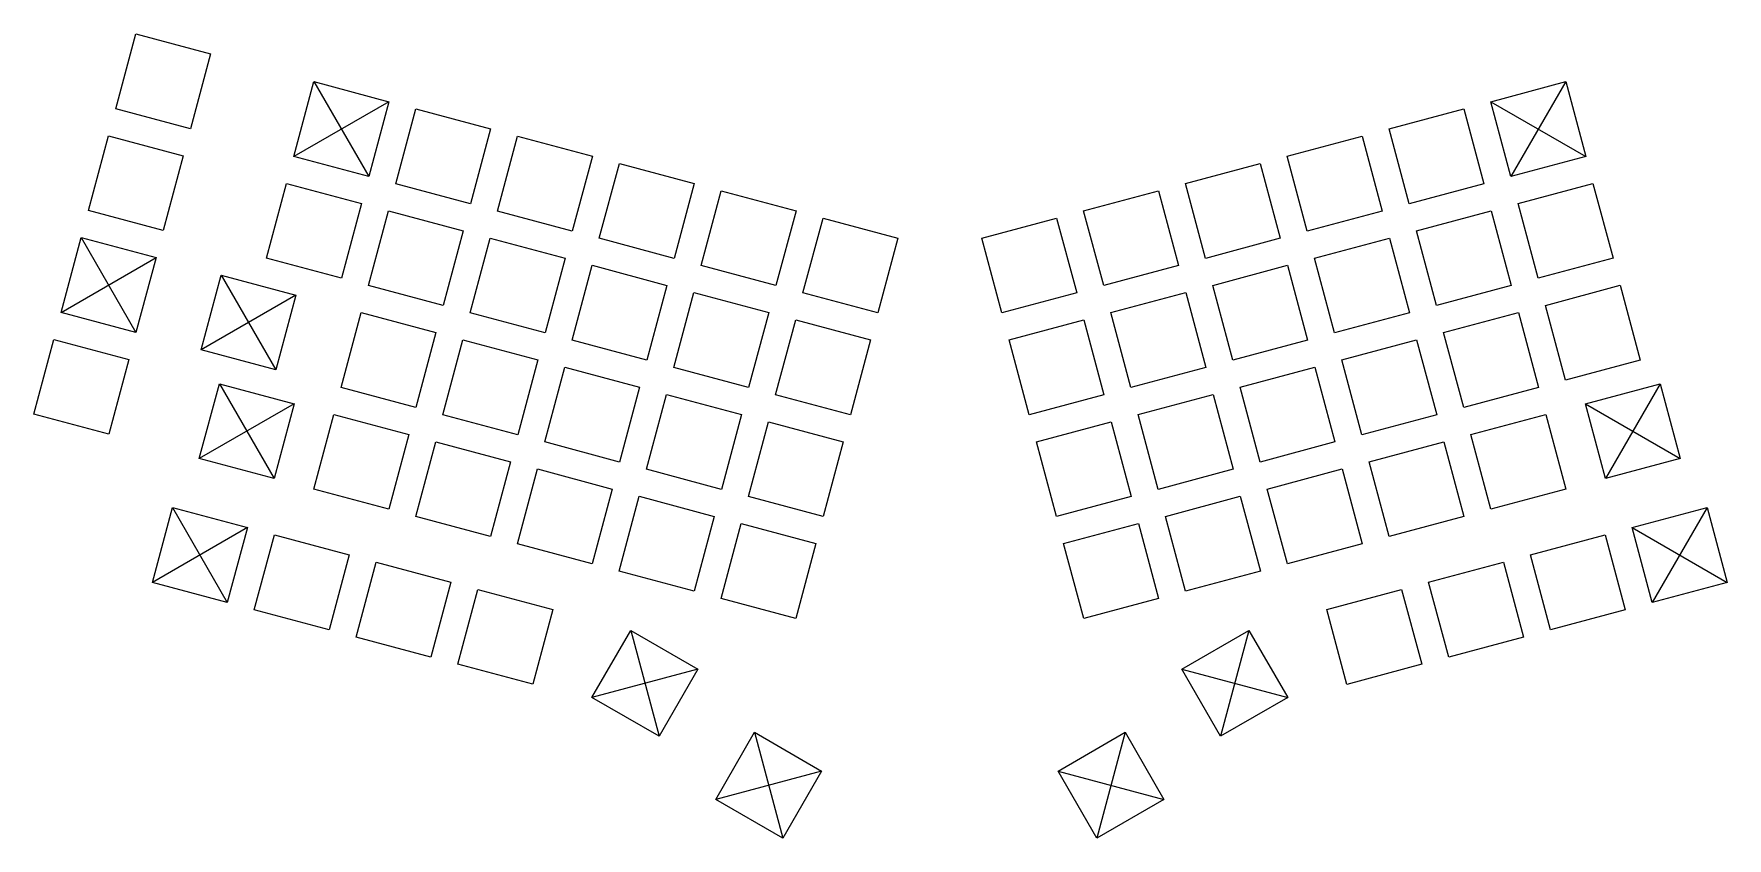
# Model space of a CAD drawing. Header units: millimetres. Extents: x -56 to 250, y -128 to 17.
import ezdxf

# ---------------------------------------------------------------- set-up
doc = ezdxf.new("R2010")
doc.units = ezdxf.units.MM
doc.layers.get('0').update_dxf_attribs({"linetype": 'CONTINUOUS', "lineweight": 25, "true_color": 0xffffff})

msp = doc.modelspace()

# ---------------------------------------------------------------- linework, layer by layer
at = {"color": 0}
for p, q in [((-40.77, 3.68), (-37.15, 17.2)), ((-37.15, 17.2), (-23.63, 13.58)), ((-23.63, 13.58), (-27.25, 0.06)), ((-8.57, -4.95), (-4.95, 8.57)), ((-4.95, 8.57), (8.57, 4.95)), ((207.77, 4.95), (221.29, 8.57)), ((221.29, 8.57), (224.91, -4.95)), ((-27.25, 0.06), (-40.77, 3.68)), ((8.57, 4.95), (4.95, -8.57)), ((9.83, -9.88), (13.45, 3.64)), ((13.45, 3.64), (26.97, 0.02)), ((189.37, 0.02), (202.89, 3.64)), ((202.89, 3.64), (206.51, -9.88)), ((211.39, -8.57), (207.77, 4.95)), ((26.97, 0.02), (23.35, -13.5)), ((192.99, -13.5), (189.37, 0.02)), ((-45.7, -14.72), (-42.08, -1.2)), ((-42.08, -1.2), (-28.56, -4.82)), ((28.23, -14.81), (31.85, -1.29)), ((31.85, -1.29), (45.37, -4.91)), ((170.96, -4.91), (184.49, -1.29)), ((184.49, -1.29), (188.11, -14.81)), ((-28.56, -4.82), (-32.18, -18.34)), ((4.95, -8.57), (-8.57, -4.95)), ((45.37, -4.91), (41.75, -18.43)), ((174.59, -18.43), (170.96, -4.91)), ((224.91, -4.95), (211.39, -8.57)), ((46.63, -19.74), (50.25, -6.22)), ((50.25, -6.22), (63.77, -9.84)), ((152.56, -9.84), (166.09, -6.22)), ((166.09, -6.22), (169.71, -19.74)), ((-13.5, -23.35), (-9.88, -9.83)), ((-9.88, -9.83), (3.64, -13.45)), ((23.35, -13.5), (9.83, -9.88)), ((63.77, -9.84), (60.15, -23.36)), ((65.03, -24.67), (68.65, -11.15)), ((68.65, -11.15), (82.18, -14.77)), ((134.16, -14.77), (147.68, -11.15)), ((147.68, -11.15), (151.31, -24.67)), ((156.19, -23.36), (152.56, -9.84)), ((206.51, -9.88), (192.99, -13.5)), ((212.7, -13.45), (226.22, -9.83)), ((226.22, -9.83), (229.84, -23.35)), ((-32.18, -18.34), (-45.7, -14.72)), ((3.64, -13.45), (0.02, -26.97)), ((4.9, -28.28), (8.52, -14.76)), ((8.52, -14.76), (22.04, -18.38)), ((41.75, -18.43), (28.23, -14.81)), ((82.18, -14.77), (78.55, -28.29)), ((137.79, -28.29), (134.16, -14.77)), ((188.11, -14.81), (174.59, -18.43)), ((194.3, -18.38), (207.82, -14.76)), ((207.82, -14.76), (211.44, -28.28)), ((216.32, -26.97), (212.7, -13.45)), ((83.43, -29.6), (87.06, -16.08)), ((87.06, -16.08), (100.58, -19.7)), ((115.76, -19.7), (129.28, -16.08)), ((129.28, -16.08), (132.91, -29.6)), ((-50.63, -33.12), (-47.01, -19.6)), ((-47.01, -19.6), (-33.49, -23.22)), ((22.04, -18.38), (18.42, -31.9)), ((23.3, -33.21), (26.92, -19.69)), ((26.92, -19.69), (40.44, -23.31)), ((60.15, -23.36), (46.63, -19.74)), ((100.58, -19.7), (96.95, -33.22)), ((119.39, -33.22), (115.76, -19.7)), ((169.71, -19.74), (156.19, -23.36)), ((175.9, -23.31), (189.42, -19.69)), ((189.42, -19.69), (193.04, -33.21)), ((197.92, -31.9), (194.3, -18.38)), ((-33.49, -23.22), (-37.11, -36.75)), ((0.02, -26.97), (-13.5, -23.35)), ((40.44, -23.31), (36.82, -36.83)), ((179.52, -36.83), (175.9, -23.31)), ((229.84, -23.35), (216.32, -26.97)), ((-25.33, -39.9), (-21.71, -26.38)), ((-21.71, -26.38), (-8.19, -30)), ((41.7, -38.14), (45.32, -24.62)), ((45.32, -24.62), (58.84, -28.24)), ((78.55, -28.29), (65.03, -24.67)), ((151.31, -24.67), (137.79, -28.29)), ((157.49, -28.24), (171.02, -24.62)), ((171.02, -24.62), (174.64, -38.14)), ((-8.19, -30), (-11.81, -43.52)), ((18.42, -31.9), (4.9, -28.28)), ((58.84, -28.24), (55.22, -41.76)), ((60.1, -43.07), (63.72, -29.55)), ((63.72, -29.55), (77.24, -33.17)), ((96.95, -33.22), (83.43, -29.6)), ((132.91, -29.6), (119.39, -33.22)), ((139.09, -33.17), (152.61, -29.55)), ((152.61, -29.55), (156.24, -43.07)), ((161.12, -41.76), (157.49, -28.24)), ((211.44, -28.28), (197.92, -31.9)), ((217.63, -31.85), (231.15, -28.23)), ((231.15, -28.23), (234.77, -41.75)), ((-37.11, -36.75), (-50.63, -33.12)), ((-0.03, -46.68), (3.59, -33.16)), ((3.59, -33.16), (17.11, -36.78)), ((36.82, -36.83), (23.3, -33.21)), ((77.24, -33.17), (73.62, -46.69)), ((142.72, -46.69), (139.09, -33.17)), ((193.04, -33.21), (179.52, -36.83)), ((199.23, -36.78), (212.75, -33.16)), ((212.75, -33.16), (216.37, -46.68)), ((221.25, -45.37), (217.63, -31.85)), ((78.5, -48), (82.12, -34.48)), ((82.12, -34.48), (95.65, -38.1)), ((120.69, -38.1), (134.21, -34.48)), ((134.21, -34.48), (137.84, -48)), ((-55.56, -51.52), (-51.94, -38)), ((-51.94, -38), (-38.42, -41.63)), ((17.11, -36.78), (13.49, -50.3)), ((18.37, -51.61), (21.99, -38.09)), ((21.99, -38.09), (35.51, -41.71)), ((55.22, -41.76), (41.7, -38.14)), ((95.65, -38.1), (92.02, -51.63)), ((124.32, -51.63), (120.69, -38.1)), ((174.64, -38.14), (161.12, -41.76)), ((180.83, -41.71), (194.35, -38.09)), ((194.35, -38.09), (197.97, -51.61)), ((202.85, -50.3), (199.23, -36.78)), ((-38.42, -41.63), (-42.04, -55.15)), ((-11.81, -43.52), (-25.33, -39.9)), ((35.51, -41.71), (31.89, -55.23)), ((184.45, -55.23), (180.83, -41.71)), ((234.77, -41.75), (221.25, -45.37)), ((36.77, -56.54), (40.39, -43.02)), ((40.39, -43.02), (53.91, -46.64)), ((73.62, -46.69), (60.1, -43.07)), ((156.24, -43.07), (142.72, -46.69)), ((162.43, -46.64), (175.95, -43.02)), ((175.95, -43.02), (179.57, -56.54)), ((-25.66, -59.54), (-22.04, -46.01)), ((-22.04, -46.01), (-8.52, -49.64)), ((13.49, -50.3), (-0.03, -46.68)), ((53.91, -46.64), (50.29, -60.17)), ((55.17, -61.47), (58.79, -47.95)), ((58.79, -47.95), (72.31, -51.58)), ((92.02, -51.63), (78.5, -48)), ((137.84, -48), (124.32, -51.63)), ((144.02, -51.58), (157.55, -47.95)), ((157.55, -47.95), (161.17, -61.47)), ((166.05, -60.17), (162.43, -46.64)), ((216.37, -46.68), (202.85, -50.3)), ((224.86, -49.64), (238.38, -46.01)), ((238.38, -46.01), (242, -59.54)), ((-42.04, -55.15), (-55.56, -51.52)), ((-8.52, -49.64), (-12.14, -63.16)), ((-4.96, -65.08), (-1.34, -51.56)), ((-1.34, -51.56), (12.18, -55.18)), ((31.89, -55.23), (18.37, -51.61)), ((72.31, -51.58), (68.69, -65.1)), ((147.65, -65.1), (144.02, -51.58)), ((197.97, -51.61), (184.45, -55.23)), ((204.16, -55.18), (217.68, -51.56)), ((217.68, -51.56), (221.3, -65.08)), ((228.48, -63.16), (224.86, -49.64)), ((73.57, -66.4), (77.19, -52.88)), ((77.19, -52.88), (90.72, -56.51)), ((125.62, -56.51), (139.14, -52.88)), ((139.14, -52.88), (142.77, -66.4)), ((12.18, -55.18), (8.56, -68.71)), ((13.44, -70.01), (17.06, -56.49)), ((17.06, -56.49), (30.58, -60.11)), ((50.29, -60.17), (36.77, -56.54)), ((90.72, -56.51), (87.09, -70.03)), ((129.25, -70.03), (125.62, -56.51)), ((179.57, -56.54), (166.05, -60.17)), ((185.76, -60.11), (199.28, -56.49)), ((199.28, -56.49), (202.9, -70.01)), ((207.78, -68.71), (204.16, -55.18)), ((-12.14, -63.16), (-25.66, -59.54)), ((30.58, -60.11), (26.96, -73.64)), ((189.38, -73.64), (185.76, -60.11)), ((242, -59.54), (228.48, -63.16)), ((31.84, -74.94), (35.46, -61.42)), ((35.46, -61.42), (48.98, -65.05)), ((68.69, -65.1), (55.17, -61.47)), ((161.17, -61.47), (147.65, -65.1)), ((167.36, -65.05), (180.88, -61.42)), ((180.88, -61.42), (184.5, -74.94)), ((8.56, -68.71), (-4.96, -65.08)), ((48.98, -65.05), (45.36, -78.57)), ((50.24, -79.87), (53.86, -66.35)), ((53.86, -66.35), (67.38, -69.98)), ((87.09, -70.03), (73.57, -66.4)), ((142.77, -66.4), (129.25, -70.03)), ((148.95, -69.98), (162.48, -66.35)), ((162.48, -66.35), (166.1, -79.87)), ((170.98, -78.57), (167.36, -65.05)), ((221.3, -65.08), (207.78, -68.71)), ((-34.13, -81.92), (-30.5, -68.4)), ((-30.5, -68.4), (-16.98, -72.02)), ((26.96, -73.64), (13.44, -70.01)), ((67.38, -69.98), (63.76, -83.5)), ((152.58, -83.5), (148.95, -69.98)), ((202.9, -70.01), (189.38, -73.64)), ((233.32, -72.02), (246.84, -68.4)), ((246.84, -68.4), (250.47, -81.92)), ((-16.98, -72.02), (-20.61, -85.54)), ((-15.73, -86.85), (-12.1, -73.33)), ((-12.1, -73.33), (1.42, -76.95)), ((68.64, -84.8), (72.26, -71.28)), ((72.26, -71.28), (85.78, -74.91)), ((130.55, -74.91), (144.07, -71.28)), ((144.07, -71.28), (147.7, -84.8)), ((214.92, -76.95), (228.44, -73.33)), ((228.44, -73.33), (232.06, -86.85)), ((236.94, -85.54), (233.32, -72.02)), ((45.36, -78.57), (31.84, -74.94)), ((85.78, -74.91), (82.16, -88.43)), ((134.18, -88.43), (130.55, -74.91)), ((184.5, -74.94), (170.98, -78.57)), ((1.42, -76.95), (-2.21, -90.47)), ((2.67, -91.78), (6.3, -78.26)), ((6.3, -78.26), (19.82, -81.88)), ((196.52, -81.88), (210.04, -78.26)), ((210.04, -78.26), (213.66, -91.78)), ((218.54, -90.47), (214.92, -76.95)), ((-20.61, -85.54), (-34.13, -81.92)), ((19.82, -81.88), (16.2, -95.4)), ((63.76, -83.5), (50.24, -79.87)), ((166.1, -79.87), (152.58, -83.5)), ((200.14, -95.4), (196.52, -81.88)), ((250.47, -81.92), (236.94, -85.54)), ((21.08, -96.71), (24.7, -83.19)), ((24.7, -83.19), (38.22, -86.81)), ((82.16, -88.43), (68.64, -84.8)), ((147.7, -84.8), (134.18, -88.43)), ((178.12, -86.81), (191.64, -83.19)), ((191.64, -83.19), (195.26, -96.71)), ((-2.21, -90.47), (-15.73, -86.85)), ((38.22, -86.81), (34.6, -100.33)), ((181.74, -100.34), (178.12, -86.81)), ((232.06, -86.85), (218.54, -90.47)), ((16.2, -95.4), (2.67, -91.78)), ((45.3, -102.71), (52.3, -90.59)), ((52.3, -90.59), (64.42, -97.59)), ((151.92, -97.59), (164.04, -90.59)), ((164.04, -90.59), (171.04, -102.71)), ((213.66, -91.78), (200.14, -95.4)), ((34.6, -100.33), (21.08, -96.71)), ((64.42, -97.59), (57.42, -109.71)), ((158.91, -109.71), (151.92, -97.59)), ((195.26, -96.71), (181.74, -100.34)), ((57.42, -109.71), (45.3, -102.71)), ((171.04, -102.71), (158.91, -109.71)), ((67.67, -121.12), (74.67, -109)), ((74.67, -109), (86.79, -116)), ((129.55, -116), (141.67, -109)), ((141.67, -109), (148.67, -121.12)), ((86.79, -116), (79.79, -128.12)), ((136.55, -128.12), (129.55, -116)), ((79.79, -128.12), (67.67, -121.12)), ((148.67, -121.12), (136.55, -128.12))]:
    msp.add_line(p, q, dxfattribs=at)
for p, q in [((-4.95, 8.57), (4.95, -8.57)), ((221.29, 8.57), (211.39, -8.57)), ((8.57, 4.95), (-8.57, -4.95)), ((207.77, 4.95), (224.91, -4.95)), ((-47.01, -19.6), (-37.11, -36.75)), ((-50.63, -33.12), (-33.49, -23.22)), ((-21.71, -26.38), (-11.81, -43.52)), ((-8.19, -30), (-25.33, -39.9)), ((-22.04, -46.01), (-12.14, -63.16)), ((238.38, -46.01), (228.48, -63.16)), ((-8.52, -49.64), (-25.66, -59.54)), ((224.86, -49.64), (242, -59.54)), ((-30.5, -68.4), (-20.61, -85.54)), ((246.84, -68.4), (236.94, -85.54)), ((-16.98, -72.02), (-34.13, -81.92)), ((233.32, -72.02), (250.47, -81.92)), ((52.3, -90.59), (57.42, -109.71)), ((164.04, -90.59), (158.91, -109.71)), ((64.42, -97.59), (45.3, -102.71)), ((151.92, -97.59), (171.04, -102.71)), ((74.67, -109), (79.79, -128.12)), ((141.67, -109), (136.55, -128.12)), ((86.79, -116), (67.67, -121.12)), ((129.55, -116), (148.67, -121.12))]:
    msp.add_line(p, q)
msp.add_point((0, 0))

doc.saveas('drawing.dxf')
